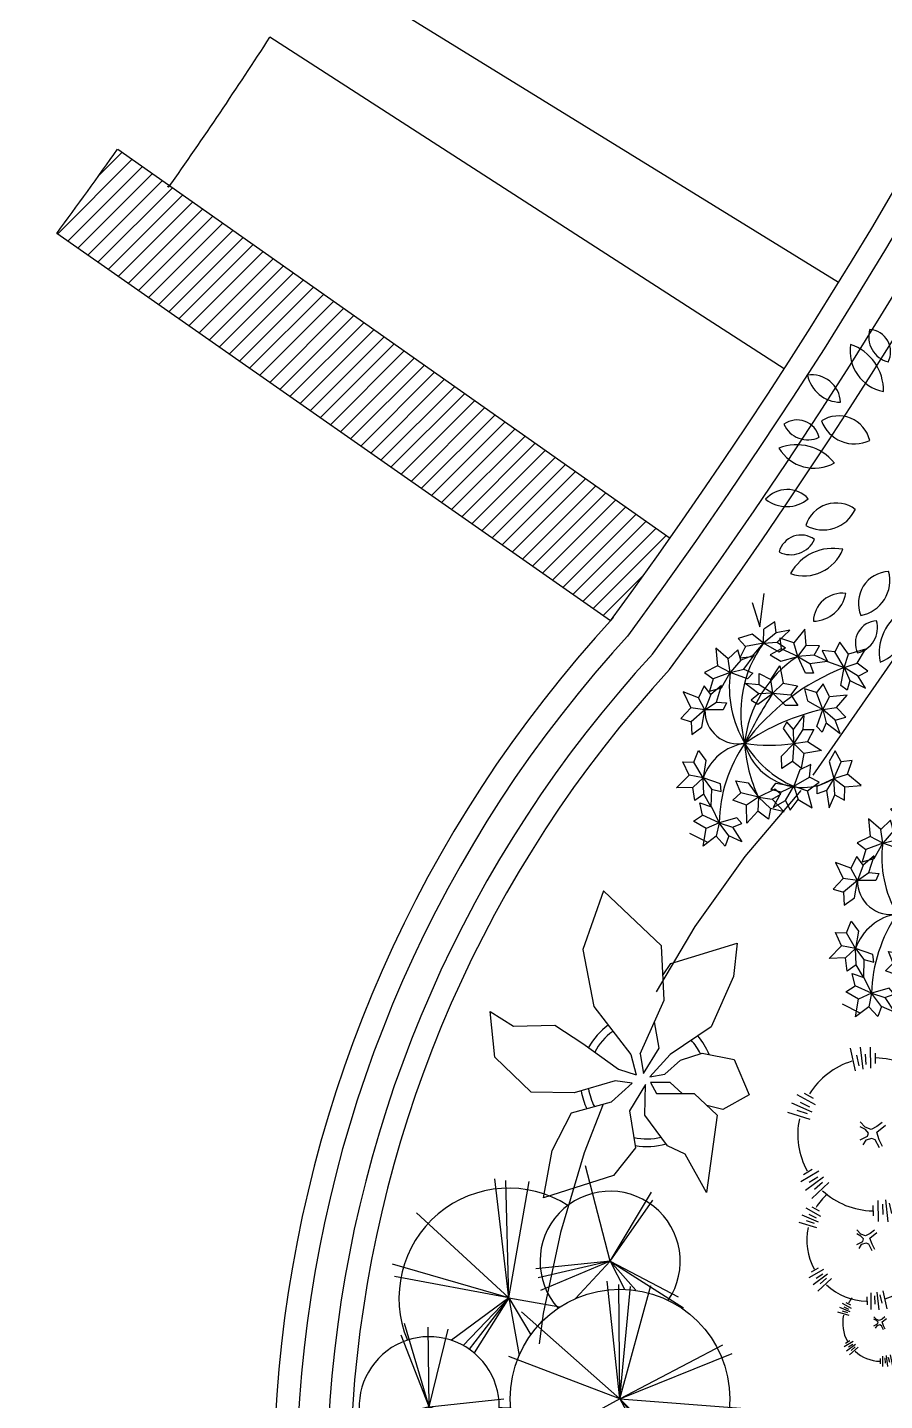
# Model space of a CAD drawing. Header units: millimetres. Extents: x 209.8 to 281.8, y 45 to 110.
# Drawn here: x 248.549 to 250.23, y 79.523 to 82.216 of the extents above; entities that cross this region are included whole.
import ezdxf

# ---------------------------------------------------------------- set-up
doc = ezdxf.new("R2010")
doc.units = ezdxf.units.MM
doc.header["$LTSCALE"] = 0.65
doc.linetypes.add('DASHED', pattern=[0.75, 0.5, -0.25])
for name, color, linetype in [('ARBOLES', 95, 'Continuous'), ('mobiliario', 30, 'Continuous'), ('murodelgado', 1, 'Continuous'), ('murosgrueso', 5, 'Continuous'), ('plazaacceso', 251, 'Continuous'), ('vidrios', 4, 'Continuous')]:
    doc.layers.add(name, color=color, linetype=linetype)

# ---------------------------------------------------------------- blocks, each defined once
blk = doc.blocks.new('arb-pl50')
for p, q in [((-0.0198, 0.366), (-0.084, 0.6157)), ((-0.2847, 0.2701), (-0.3209, 0.5816)), ((-0.2847, 0.2701), (-0.2927, 0.577)), ((-0.2847, 0.2701), (-0.2312, 0.5743)), ((-0.0198, 0.366), (0.0881, 0.5465)), ((-0.0198, 0.366), (0.0921, 0.5258)), ((-0.2847, 0.2701), (-0.5257, 0.4926)), ((-0.0198, 0.366), (-0.2144, 0.3465)), ((-0.0198, 0.366), (-0.2083, 0.3224)), ((-0.0198, 0.366), (-0.2014, 0.2897)), ((-0.0198, 0.366), (-0.1107, 0.2686)), ((-0.0198, 0.366), (0.1584, 0.2728)), ((-0.0198, 0.366), (0.172, 0.2443)), ((-0.0198, 0.366), (0.0478, 0.2903)), ((-0.0198, 0.366), (0.0176, 0.2931)), ((-0.2847, 0.2701), (-0.5891, 0.3589)), ((-0.2847, 0.2701), (-0.5833, 0.326)), ((0.006, 0.0061), (-0.0273, 0.3139)), ((0.006, 0.0061), (0.0032, 0.3056)), ((0.006, 0.0061), (0.0864, 0.3028)), ((0.006, 0.0061), (0.0337, 0.3)), ((-0.2847, 0.2701), (-0.4344, 0.1594)), ((-0.2847, 0.2701), (-0.4037, 0.1459)), ((-0.2847, 0.2701), (-0.3885, 0.1364)), ((-0.2847, 0.2701), (-0.3752, 0.1263)), ((-0.2847, 0.2701), (-0.2273, 0.1736)), ((-0.2847, 0.2701), (-0.2577, 0.12)), ((-0.2847, 0.2701), (-0.1509, 0.2467)), ((0.006, 0.0061), (-0.2517, 0.2335)), ((-0.4928, -0.0144), (-0.5578, 0.2033)), ((-0.4928, -0.0144), (-0.4958, 0.1941)), ((-0.4928, -0.0144), (-0.4431, 0.1883)), ((-0.4928, -0.0144), (-0.5663, 0.1728)), ((0.006, 0.0061), (0.2748, 0.1475)), ((0.006, 0.0061), (-0.285, 0.117)), ((0.006, 0.0061), (0.2998, 0.1253)), ((-0.4928, -0.0144), (-0.2975, 0.0063)), ((0.006, 0.0061), (-0.2905, -0.1547)), ((0.006, 0.0061), (0.333, -0.0188)), ((0.006, 0.0061), (0.2277, -0.2157)), ((0.006, 0.0061), (0.2028, -0.2296)), ((0.006, 0.0061), (0.1529, -0.2656)), ((-0.4928, -0.0144), (-0.6926, -0.08)), ((-0.4928, -0.0144), (-0.682, -0.0617)), ((-0.4928, -0.0144), (-0.6079, -0.2451)), ((-0.4928, -0.0144), (-0.3922, -0.0854)), ((-0.4928, -0.0144), (-0.3787, -0.0748)), ((-0.4928, -0.0144), (-0.3537, -0.0599)), ((-0.2727, -0.2244), (-0.413, -0.0699)), ((-0.2727, -0.2244), (-0.4472, -0.1103)), ((-0.2727, -0.2244), (-0.4895, -0.1567)), ((-0.2727, -0.2244), (-0.2341, -0.1516)), ((-0.2727, -0.2244), (-0.2139, -0.1787)), ((-0.2727, -0.2244), (-0.469, -0.1807)), ((-0.2727, -0.2244), (-0.2053, -0.1884)), ((-0.2727, -0.2244), (-0.198, -0.196)), ((-0.2727, -0.2244), (-0.3392, -0.4078)), ((-0.2727, -0.2244), (-0.33, -0.4268)), ((-0.2727, -0.2244), (-0.1458, -0.4488))]:
    blk.add_line(p, q)
blk.add_circle((0.006, 0.0061), 0.2872)
for centre, radius, start, end in [((-0.2847, 0.2701), 0.2872, 57.4904, 202.572), ((-0.0198, 0.366), 0.1833, 326.1895, 222.0248), ((-0.4928, -0.0144), 0.1833, 350.2838, 282.3951), ((-0.2847, 0.2701), 0.2872, 265.0692, 270.8898), ((-0.2727, -0.2244), 0.1833, 91.4437, 347.7435)]:
    blk.add_arc(centre, radius, start, end)
blk = doc.blocks.new('arb-pl47')
for p, q in [((-0.0719, 0.1868), (-0.0586, 0.1277)), ((-0.0456, 0.1899), (-0.0389, 0.1322)), ((-0.0198, 0.1895), (-0.0189, 0.1346)), ((-0.055, 0.1686), (-0.0491, 0.1412)), ((-0.0323, 0.1712), (-0.0311, 0.1444)), ((-0.0069, 0.1742), (-0.0066, 0.1472)), ((0.1547, 0.1287), (0.1101, 0.0876)), ((0.1705, 0.1075), (0.1239, 0.0728)), ((0.1473, 0.105), (0.1265, 0.0862)), ((0.1831, 0.0849), (0.1359, 0.0567)), ((0.1609, 0.0867), (0.1383, 0.0722)), ((-0.225, 0.044), (-0.1717, 0.021)), ((-0.2117, 0.0662), (-0.1637, 0.0394)), ((-0.2022, 0.0461), (-0.1783, 0.0338)), ((-0.192, 0.0696), (-0.1685, 0.0564)), ((0.1762, 0.0661), (0.153, 0.0524)), ((-0.2355, 0.0197), (-0.1776, 0.0016)), ((-0.2112, 0.0251), (-0.1845, 0.0166)), ((-0.0326, -0.0196), (-0.0459, -0.0055)), ((-0.0321, -0.026), (-0.0456, -0.019)), ((-0.0173, -0.0253), (-0.0326, -0.0196)), ((-0.0241, -0.0349), (-0.0321, -0.026)), ((-0.0262, -0.0433), (-0.0241, -0.0349)), ((-0.0022, -0.0175), (-0.0173, -0.0253)), ((-0.0023, -0.0324), (0.0204, -0.0143)), ((0.0043, -0.0525), (-0.0023, -0.0324)), ((0.0121, -0.0069), (-0.0022, -0.0175)), ((-0.0454, -0.053), (-0.0262, -0.0433)), ((-0.031, -0.0537), (-0.0384, -0.0661)), ((-0.0152, -0.0488), (-0.031, -0.0537)), ((-0.0067, -0.0527), (-0.0152, -0.0488)), ((0.0048, -0.0738), (-0.0067, -0.0527)), ((0.0131, -0.0699), (0.0043, -0.0525)), ((0.2071, -0.1209), (0.1538, -0.0978)), ((0.2176, -0.0965), (0.1598, -0.0785)), ((0.1934, -0.102), (0.1667, -0.0934)), ((-0.2009, -0.1618), (-0.1538, -0.1336)), ((-0.194, -0.143), (-0.1709, -0.1292)), ((0.1939, -0.143), (0.1459, -0.1163)), ((0.1742, -0.1464), (0.1507, -0.1333)), ((0.1843, -0.123), (0.1605, -0.1107)), ((-0.1883, -0.1843), (-0.1418, -0.1497)), ((-0.1788, -0.1635), (-0.1562, -0.149)), ((-0.1725, -0.2056), (-0.128, -0.1645)), ((-0.1651, -0.1819), (-0.1444, -0.163)), ((0.0019, -0.2664), (0.001, -0.2114)), ((0.0277, -0.2667), (0.021, -0.2091)), ((0.054, -0.2637), (0.0407, -0.2046)), ((0.1056, -0.1806), (0.07, -0.2134)), ((0.1183, -0.1976), (0.081, -0.2253)), ((0.0997, -0.1995), (0.0831, -0.2146)), ((0.1106, -0.2142), (0.0925, -0.2258)), ((-0.1981, -0.2483), (-0.1555, -0.2668)), ((-0.1875, -0.2306), (-0.1491, -0.252)), ((-0.1799, -0.2467), (-0.1608, -0.2565)), ((-0.1717, -0.2279), (-0.1529, -0.2384)), ((-0.0109, -0.251), (-0.0113, -0.2241)), ((0.0145, -0.2481), (0.0132, -0.2212)), ((0.0372, -0.2454), (0.0313, -0.218)), ((0.1283, -0.2156), (0.0906, -0.2382)), ((0.1228, -0.2306), (0.1043, -0.2417)), ((-0.2065, -0.2678), (-0.1602, -0.2822)), ((-0.1871, -0.2635), (-0.1657, -0.2703)), ((-0.0442, -0.2992), (-0.0548, -0.288)), ((-0.0438, -0.3044), (-0.0546, -0.2988)), ((-0.0544, -0.3259), (-0.039, -0.3182)), ((-0.0319, -0.3038), (-0.0442, -0.2992)), ((-0.0374, -0.3115), (-0.0438, -0.3044)), ((-0.0302, -0.3226), (-0.0429, -0.3265)), ((-0.039, -0.3182), (-0.0374, -0.3115)), ((-0.0199, -0.2976), (-0.0319, -0.3038)), ((-0.0234, -0.3257), (-0.0302, -0.3226)), ((-0.02, -0.3094), (-0.0018, -0.295)), ((-0.0147, -0.3256), (-0.02, -0.3094)), ((-0.0084, -0.289), (-0.0199, -0.2976)), ((-0.0429, -0.3265), (-0.0489, -0.3364)), ((-0.0143, -0.3426), (-0.0234, -0.3257)), ((-0.0076, -0.3395), (-0.0147, -0.3256)), ((0.156, -0.3608), (0.1097, -0.3463)), ((0.1366, -0.3651), (0.1152, -0.3583)), ((-0.1788, -0.413), (-0.1411, -0.3904)), ((-0.1733, -0.3979), (-0.1548, -0.3869)), ((0.137, -0.398), (0.0986, -0.3766)), ((0.1212, -0.4007), (0.1024, -0.3902)), ((0.1476, -0.3802), (0.105, -0.3618)), ((0.1294, -0.3819), (0.1103, -0.3721)), ((-0.1688, -0.431), (-0.1315, -0.4033)), ((-0.1611, -0.4144), (-0.143, -0.4028)), ((-0.1561, -0.448), (-0.1205, -0.4152)), ((-0.1502, -0.429), (-0.1336, -0.414)), ((-0.0268, -0.4844), (-0.0271, -0.4628)), ((-0.0166, -0.4966), (-0.0173, -0.4527)), ((-0.0065, -0.482), (-0.0075, -0.4605)), ((0.0041, -0.4969), (-0.0013, -0.4508)), ((0.0116, -0.4799), (0.0069, -0.458)), ((0.0251, -0.4945), (0.0145, -0.4472)), ((0.0904, -0.448), (0.0681, -0.4685)), ((0.0983, -0.4586), (0.075, -0.4759)), ((0.0867, -0.4599), (0.0763, -0.4693)), ((-0.1047, -0.5025), (-0.0757, -0.5115)), ((-0.0994, -0.4904), (-0.0728, -0.5019)), ((-0.0928, -0.4793), (-0.0688, -0.4926)), ((-0.0926, -0.4998), (-0.0792, -0.5041)), ((-0.088, -0.4893), (-0.0761, -0.4955)), ((-0.0829, -0.4776), (-0.0712, -0.4841)), ((0.1046, -0.4699), (0.081, -0.484)), ((0.0935, -0.469), (0.0822, -0.4763)), ((0.1012, -0.4793), (0.0896, -0.4862)), ((-0.0033, -0.5222), (-0.0099, -0.5151)), ((-0.003, -0.5254), (-0.0097, -0.5219)), ((-0.0096, -0.5389), (0, -0.534)), ((0.0044, -0.525), (-0.0033, -0.5222)), ((0.001, -0.5298), (-0.003, -0.5254)), ((0.0055, -0.5367), (-0.0024, -0.5392)), ((0, -0.534), (0.001, -0.5298)), ((0.012, -0.5211), (0.0044, -0.525)), ((0.0097, -0.5387), (0.0055, -0.5367)), ((0.0119, -0.5285), (0.0233, -0.5195)), ((0.0152, -0.5386), (0.0119, -0.5285)), ((0.0191, -0.5158), (0.012, -0.5211)), ((-0.0024, -0.5392), (-0.0062, -0.5454)), ((0.0155, -0.5492), (0.0097, -0.5387)), ((0.0196, -0.5473), (0.0152, -0.5386)), ((0.11, -0.5839), (0.086, -0.5705)), ((0.1166, -0.5728), (0.09, -0.5613)), ((0.1219, -0.5606), (0.093, -0.5516)), ((0.1052, -0.5738), (0.0933, -0.5677)), ((0.1098, -0.5634), (0.0964, -0.5591)), ((-0.0874, -0.5932), (-0.0638, -0.5791)), ((-0.0839, -0.5839), (-0.0724, -0.577)), ((-0.0811, -0.6045), (-0.0578, -0.5872)), ((-0.0763, -0.5941), (-0.065, -0.5869)), ((-0.0732, -0.6152), (-0.0509, -0.5946)), ((-0.0695, -0.6033), (-0.0591, -0.5939)), ((0.1002, -0.5856), (0.0884, -0.579)), ((0.0076, -0.6379), (0.0074, -0.6244)), ((0.014, -0.6455), (0.0136, -0.6181)), ((0.0203, -0.6364), (0.0197, -0.623)), ((0.0269, -0.6457), (0.0236, -0.6169)), ((0.0317, -0.6351), (0.0287, -0.6214)), ((0.0401, -0.6442), (0.0334, -0.6146))]:
    blk.add_line(p, q)
for centre, radius, start, end in [((-0.0089, -0.0384), 0.2, 107.0937, 147.8973), ((-0.0089, -0.0384), 0.2, 47.3647, 88.9829), ((-0.0089, -0.0384), 0.2, 347.0029, 28.7218), ((-0.0089, -0.0384), 0.2, 168.3411, 208.5304), ((-0.0089, -0.0384), 0.2, 286.1455, 329.3585), ((-0.0252, -0.3143), 0.16, 132.0746, 147.8973), ((-0.0089, -0.0384), 0.2, 227.3928, 268.7052), ((-0.0252, -0.3143), 0.16, 347.0029, 28.7218), ((-0.0252, -0.3143), 0.16, 168.3411, 208.5304), ((-0.0252, -0.3143), 0.16, 286.1455, 329.3585), ((-0.0252, -0.3143), 0.16, 227.3928, 268.7052), ((0.0086, -0.5316), 0.1, 138.7754, 147.8973), ((0.0086, -0.5316), 0.1, 47.3647, 55.8154), ((0.0086, -0.5316), 0.1, 347.0029, 28.7218), ((0.0086, -0.5316), 0.1, 168.3411, 208.5304), ((0.0086, -0.5316), 0.1, 227.3928, 268.7052), ((0.0086, -0.5316), 0.1, 286.1455, 329.3585)]:
    blk.add_arc(centre, radius, start, end)
blk = doc.blocks.new('arb-pl53')
for p, q in [((-0.0991, 0.4958), (-0.1536, 0.3429)), ((0.0527, 0.352), (-0.0991, 0.4958)), ((0.0766, 0.3065), (0.2505, 0.3593)), ((0.2505, 0.3593), (0.2403, 0.2719)), ((-0.1536, 0.3429), (-0.1247, 0.1937)), ((0.0595, 0.2101), (0.0527, 0.352)), ((0.0563, 0.2762), (0.0766, 0.3065)), ((0.2403, 0.2719), (0.1823, 0.1409)), ((-0.3838, 0.0609), (-0.3958, 0.181)), ((-0.3958, 0.181), (-0.3344, 0.1427)), ((-0.1247, 0.1937), (-0.0275, 0.0681)), ((-0.0036, 0.07), (0.0595, 0.2101)), ((-0.3344, 0.1427), (-0.227, 0.1446)), ((-0.227, 0.1446), (-0.1536, 0.0973)), ((0.0459, 0.0845), (0.0341, 0.1536)), ((0.1823, 0.1409), (0.0749, 0.0681)), ((-0.1536, 0.0973), (-0.0599, 0.0299)), ((0.0049, 0.019), (0.0459, 0.0845)), ((-0.2884, -0.0301), (-0.3838, 0.0609)), ((-0.0275, 0.0681), (-0.0138, 0.0154)), ((-0.0036, 0.07), (0.0049, 0.019)), ((0.0749, 0.0681), (0.022, 0.0099)), ((0.0612, 0.0172), (0.1021, 0.0536)), ((0.1021, 0.0536), (0.1584, 0.0718)), ((0.1584, 0.0718), (0.242, 0.0554)), ((0.242, 0.0554), (0.2812, -0.0374)), ((-0.0599, 0.0299), (-0.0138, 0.0154)), ((0.022, 0.0099), (0.0612, 0.0172)), ((-0.1758, -0.0319), (-0.2884, -0.0301)), ((-0.0684, -0.001), (-0.1758, -0.0319)), ((-0.0786, -0.0556), (-0.024, -0.0065)), ((-0.024, -0.0065), (-0.0684, -0.001)), ((0.0101, -0.0101), (-0.0309, -0.0793)), ((0.0084, -0.0902), (0.0101, -0.0101)), ((0.0749, -0.0047), (0.0237, -0.0047)), ((0.0237, -0.0047), (0.039, -0.0338)), ((0.039, -0.0338), (0.138, -0.0338)), ((0.1062, -0.0338), (0.0749, -0.0047)), ((0.138, -0.0338), (0.1976, -0.0902)), ((-0.1826, -0.0847), (-0.0786, -0.0556)), ((0.213, -0.0756), (0.1708, -0.0648)), ((0.2812, -0.0374), (0.213, -0.0756)), ((-0.2338, -0.183), (-0.1826, -0.0847)), ((-0.0309, -0.0793), (-0.0155, -0.1757)), ((0.068, -0.1702), (0.0084, -0.0902)), ((0.1976, -0.0902), (0.1703, -0.2922)), ((-0.0155, -0.1757), (-0.0735, -0.2485)), ((0.1141, -0.1921), (0.068, -0.1702)), ((-0.256, -0.3067), (-0.2338, -0.183)), ((0.1703, -0.2922), (0.1141, -0.1921)), ((-0.0735, -0.2485), (-0.256, -0.3067))]:
    blk.add_line(p, q)
for radius, start, end in [(0.175, 125.5095, 151.2805), (0.155, 125.5095, 152.1832), (0.175, 22.0548, 40.9136), (0.155, 26.0023, 41.7953), (0.175, 189.5976, 205.7431), (0.155, 188.759, 207.0636), (0.155, 257.0994, 283.7274), (0.175, 259.7142, 286.4765)]:
    blk.add_arc((0.0148, 0.0024), radius, start, end)
blk = doc.blocks.new('arb-pl58')
for p, q in [((-0.0053, 0.2501), (0.0067, 0.3374)), ((-0.0245, 0.3133), (-0.0053, 0.2501)), ((0.0344, 0.2626), (0.0055, 0.2434)), ((0.0375, 0.2343), (0.0344, 0.2626)), ((-0.0252, 0.2304), (-0.0619, 0.2195)), ((-0.0619, 0.2195), (-0.0424, 0.1987)), ((0.0043, 0.2072), (-0.0252, 0.2304)), ((0.0043, 0.2072), (0.0055, 0.2434)), ((0.0375, 0.2343), (0.0043, 0.2072)), ((0.074, 0.2411), (0.0375, 0.2343)), ((0.0407, 0.21), (0.074, 0.2411)), ((0.0448, 0.2421), (0.0448, 0.2421)), ((0.0836, 0.2082), (0.0473, 0.2203)), ((0.0473, 0.2203), (0.0513, 0.1921)), ((0.1131, 0.2441), (0.0836, 0.2082)), ((0.1162, 0.2013), (0.1131, 0.2441)), ((-0.1198, 0.1941), (-0.1153, 0.1479)), ((-0.0873, 0.1661), (-0.1198, 0.1941)), ((-0.0622, 0.19), (-0.0873, 0.1661)), ((-0.0543, 0.1626), (-0.0622, 0.19)), ((-0.0424, 0.1987), (-0.0575, 0.1689)), ((0.0043, 0.2072), (-0.0424, 0.1987)), ((-0.0414, 0.1959), (-0.0414, 0.1959)), ((-0.0252, 0.1719), (0.0043, 0.2072)), ((0.0043, 0.2072), (0.0407, 0.21)), ((0.0459, 0.1836), (0.0043, 0.2072)), ((0.0513, 0.1921), (0.0218, 0.1764)), ((0.0407, 0.21), (0.0624, 0.1951)), ((0.0624, 0.1951), (0.0459, 0.1836)), ((0.0491, 0.2066), (0.0491, 0.2066)), ((0.0944, 0.1723), (0.0513, 0.1921)), ((0.0944, 0.1723), (0.0836, 0.2082)), ((0.0944, 0.1723), (0.1162, 0.2013)), ((0.1509, 0.2004), (0.1162, 0.2013)), ((0.1372, 0.1755), (0.1509, 0.2004)), ((0.1582, 0.1882), (0.172, 0.1588)), ((0.1913, 0.1842), (0.1582, 0.1882)), ((0.2043, 0.2096), (0.1913, 0.1842)), ((0.2153, 0.1432), (0.1913, 0.1842)), ((0.227, 0.1788), (0.2043, 0.2096)), ((0.2717, 0.1913), (0.227, 0.1788)), ((0.2498, 0.1545), (0.2717, 0.1913)), ((-0.1153, 0.1479), (-0.1495, 0.1308)), ((-0.0822, 0.1302), (-0.1153, 0.1479)), ((-0.0822, 0.1302), (-0.0873, 0.1661)), ((-0.0543, 0.1626), (-0.0822, 0.1302)), ((-0.0575, 0.1689), (-0.0252, 0.1719)), ((-0.0195, 0.1757), (-0.0543, 0.1626)), ((-0.0469, 0.1393), (-0.0195, 0.1757)), ((-0.0444, 0.1669), (-0.0444, 0.1669)), ((0.0218, 0.1764), (0.0501, 0.1602)), ((0.0239, 0.112), (0.0473, 0.1479)), ((0.0473, 0.1479), (0.0558, 0.1022)), ((0.0501, 0.1602), (0.0944, 0.1723)), ((0.1372, 0.1755), (0.0944, 0.1723)), ((0.0944, 0.1723), (0.1259, 0.1537)), ((0.1149, 0.1291), (0.0944, 0.1723)), ((0.1259, 0.1537), (0.171, 0.1601)), ((0.1259, 0.1537), (0.1351, 0.1291)), ((0.171, 0.1601), (0.1372, 0.1755)), ((0.172, 0.1588), (0.2153, 0.1432)), ((0.2153, 0.1432), (0.227, 0.1788)), ((0.2153, 0.1432), (0.2498, 0.1545)), ((0.2777, 0.1339), (0.2498, 0.1545)), ((-0.1495, 0.1308), (-0.1268, 0.1137)), ((-0.1268, 0.1137), (-0.1365, 0.0818)), ((-0.0822, 0.1302), (-0.1268, 0.1137)), ((-0.1051, 0.0903), (-0.0822, 0.1302)), ((-0.0822, 0.1302), (-0.0469, 0.1393)), ((-0.0372, 0.1142), (-0.0822, 0.1302)), ((-0.0469, 0.1393), (-0.0229, 0.1284)), ((-0.0421, 0.1109), (-0.0421, 0.1109)), ((-0.0229, 0.1284), (-0.0372, 0.1142)), ((-0.0069, 0.0995), (-0.0069, 0.128)), ((-0.0069, 0.128), (0.0239, 0.112)), ((-0.0056, 0.1193), (-0.0056, 0.1193)), ((0.0021, 0.1222), (0.0021, 0.1222)), ((0.029, 0.076), (0.0239, 0.112)), ((0.0549, 0.1147), (0.0549, 0.1147)), ((0.1351, 0.1291), (0.1149, 0.1291)), ((0.1157, 0.1307), (0.1157, 0.1307)), ((0.2073, 0.0961), (0.2153, 0.1432)), ((0.2153, 0.1432), (0.2304, 0.1099)), ((0.2521, 0.1213), (0.2153, 0.1432)), ((0.2304, 0.1099), (0.2238, 0.0845)), ((0.2304, 0.1099), (0.2711, 0.0893)), ((0.2521, 0.1213), (0.2777, 0.1339)), ((0.2711, 0.0893), (0.2521, 0.1213)), ((-0.1655, 0.0646), (-0.2056, 0.0798)), ((-0.2056, 0.0798), (-0.1856, 0.0379)), ((-0.1501, 0.0956), (-0.1655, 0.0646)), ((-0.1333, 0.0726), (-0.1501, 0.0956)), ((-0.1333, 0.0726), (-0.1485, 0.0325)), ((-0.1365, 0.0818), (-0.1051, 0.0903)), ((-0.105, 0.0968), (-0.1333, 0.0726)), ((-0.1183, 0.0532), (-0.105, 0.0968)), ((-0.0075, 0.0749), (-0.044, 0.1024)), ((-0.044, 0.1024), (-0.0069, 0.0995)), ((-0.0075, 0.0749), (-0.0275, 0.0578)), ((-0.0098, 0.0481), (0.029, 0.076)), ((0.029, 0.076), (-0.0075, 0.0749)), ((-0.0069, 0.0995), (0.029, 0.076)), ((0.029, 0.076), (0.0558, 0.1022)), ((0.029, 0.076), (0.0763, 0.0725)), ((0.062, 0.044), (0.029, 0.076)), ((0.0377, 0.0751), (0.0377, 0.0751)), ((0.0393, 0.0893), (0.0393, 0.0893)), ((0.0558, 0.1022), (0.0934, 0.0953)), ((0.0934, 0.0953), (0.0763, 0.0725)), ((0.0763, 0.0725), (0.0945, 0.0446)), ((0.1434, 0.0784), (0.1115, 0.0881)), ((0.1115, 0.0881), (0.12, 0.0568)), ((0.1129, 0.0788), (0.1129, 0.0788)), ((0.1151, 0.0776), (0.1151, 0.0776)), ((0.1605, 0.1012), (0.1434, 0.0784)), ((0.1599, 0.0339), (0.1434, 0.0784)), ((0.1776, 0.0669), (0.1605, 0.1012)), ((0.2238, 0.0845), (0.2073, 0.0961)), ((-0.1856, 0.0379), (-0.2119, 0.0101)), ((-0.1485, 0.0325), (-0.1856, 0.0379)), ((-0.1485, 0.0325), (-0.1655, 0.0646)), ((-0.1485, 0.0325), (-0.1183, 0.0532)), ((-0.1183, 0.0532), (-0.0921, 0.0512)), ((-0.1182, 0.0547), (-0.1182, 0.0547)), ((-0.1104, 0.0557), (-0.1104, 0.0557)), ((-0.0921, 0.0512), (-0.1007, 0.0329)), ((-0.0275, 0.0578), (-0.0098, 0.0481)), ((0.0945, 0.0446), (0.062, 0.044)), ((0.12, 0.0568), (0.1599, 0.0339)), ((0.1599, 0.0339), (0.1776, 0.0669)), ((0.1599, 0.0339), (0.1958, 0.039)), ((0.2238, 0.0715), (0.1776, 0.0669)), ((0.1958, 0.039), (0.2238, 0.0715)), ((0.2197, 0.0139), (0.1958, 0.039)), ((-0.2119, 0.0101), (-0.1847, 0.0018)), ((-0.1485, 0.0325), (-0.1847, 0.0018)), ((-0.1847, 0.0018), (-0.1829, -0.0315)), ((-0.1563, -0.0128), (-0.1485, 0.0325)), ((-0.1007, 0.0329), (-0.1485, 0.0325)), ((0.066, 0.0016), (0.0563, -0.0161)), ((0.0831, -0.0184), (0.066, 0.0016)), ((0.0831, -0.0184), (0.1105, 0.0181)), ((0.1105, 0.0181), (0.1077, -0.019)), ((0.1438, -0.0111), (0.1599, 0.0339)), ((0.1599, 0.0339), (0.1689, -0.0015)), ((0.1923, 0.0059), (0.1599, 0.0339)), ((0.1923, 0.0059), (0.2197, 0.0139)), ((0.2054, -0.0289), (0.1923, 0.0059)), ((-0.1829, -0.0315), (-0.1563, -0.0128)), ((0.0563, -0.0161), (0.0842, -0.0549)), ((0.0842, -0.0549), (0.0831, -0.0184)), ((0.1077, -0.019), (0.0842, -0.0549)), ((0.1077, -0.019), (0.1362, -0.019)), ((0.1362, -0.019), (0.1202, -0.0498)), ((0.1581, -0.0254), (0.1438, -0.0111)), ((0.1689, -0.0015), (0.1581, -0.0254)), ((0.1689, -0.0015), (0.2054, -0.0289)), ((0.0522, -0.0879), (0.0842, -0.0549)), ((0.0842, -0.0549), (0.0807, -0.1022)), ((0.0842, -0.0549), (0.1202, -0.0498)), ((0.0842, -0.0549), (0.1104, -0.0817)), ((0.1202, -0.0498), (0.1561, -0.0732)), ((-0.19, -0.1382), (-0.2059, -0.1034)), ((-0.2059, -0.1034), (-0.1774, -0.1044)), ((-0.1774, -0.1044), (-0.165, -0.0734)), ((-0.1531, -0.1452), (-0.1774, -0.1044)), ((-0.165, -0.0734), (-0.1459, -0.0998)), ((-0.1459, -0.0998), (-0.1531, -0.1452)), ((0.0528, -0.1204), (0.0522, -0.0879)), ((0.0807, -0.1022), (0.0528, -0.1204)), ((0.1035, -0.1193), (0.0807, -0.1022)), ((0.1104, -0.0817), (0.1035, -0.1193)), ((0.1561, -0.0732), (0.1104, -0.0817)), ((0.1925, -0.074), (0.1763, -0.1022)), ((0.1763, -0.1022), (0.1883, -0.1466)), ((0.1883, -0.1466), (0.2081, -0.1034)), ((0.2081, -0.1034), (0.1925, -0.074)), ((0.2364, -0.0995), (0.2081, -0.1034)), ((0.2242, -0.1357), (0.2364, -0.0995)), ((-0.2225, -0.1713), (-0.19, -0.1382)), ((-0.1531, -0.1452), (-0.19, -0.1382)), ((0.0994, -0.1239), (0.0838, -0.1671)), ((0.0838, -0.1671), (0.1248, -0.1432)), ((0.1288, -0.11), (0.0994, -0.1239)), ((0.1248, -0.1432), (0.1288, -0.11)), ((0.1502, -0.1561), (0.1248, -0.1432)), ((0.1883, -0.1466), (0.2242, -0.1357)), ((0.2601, -0.1652), (0.2242, -0.1357)), ((-0.1797, -0.1699), (-0.2225, -0.1713)), ((-0.1531, -0.1452), (-0.1797, -0.1699)), ((-0.1751, -0.2043), (-0.1797, -0.1699)), ((-0.1531, -0.1452), (-0.1313, -0.1744)), ((-0.1517, -0.188), (-0.1531, -0.1452)), ((-0.108, -0.161), (-0.1531, -0.1452)), ((-0.1313, -0.1744), (-0.1329, -0.22)), ((-0.1313, -0.1744), (-0.1058, -0.181)), ((-0.1058, -0.181), (-0.108, -0.161)), ((-0.0676, -0.1531), (-0.0355, -0.1583)), ((-0.0546, -0.1838), (-0.0676, -0.1531)), ((-0.0355, -0.1583), (-0.0086, -0.1955)), ((0.0345, -0.1748), (-0.0086, -0.1955)), ((0.0251, -0.1757), (0.0367, -0.1592)), ((0.0505, -0.1822), (0.0251, -0.1757)), ((0.0502, -0.1874), (0.0345, -0.1748)), ((0.0367, -0.1592), (0.0838, -0.1671)), ((0.0838, -0.1671), (0.0505, -0.1822)), ((0.0619, -0.204), (0.0838, -0.1671)), ((0.0838, -0.1671), (0.1194, -0.1788)), ((0.0838, -0.1671), (0.095, -0.2016)), ((0.1194, -0.1788), (0.1502, -0.1561)), ((0.1319, -0.2236), (0.1194, -0.1788)), ((0.1451, -0.1872), (0.1452, -0.1671)), ((0.1697, -0.178), (0.1451, -0.1872)), ((0.1452, -0.1671), (0.1883, -0.1466)), ((0.1883, -0.1466), (0.1697, -0.178)), ((0.1697, -0.178), (0.1761, -0.2232)), ((0.1915, -0.1893), (0.1883, -0.1466)), ((0.1883, -0.1466), (0.2173, -0.1684)), ((0.2165, -0.2031), (0.2173, -0.1684)), ((0.2173, -0.1684), (0.2601, -0.1652)), ((-0.1517, -0.188), (-0.1751, -0.2043)), ((-0.1546, -0.2428), (-0.1622, -0.2103)), ((-0.1622, -0.2103), (-0.1314, -0.2209)), ((-0.1329, -0.22), (-0.1517, -0.188)), ((-0.0754, -0.2033), (-0.0546, -0.1838)), ((-0.0395, -0.2166), (-0.0754, -0.2033)), ((-0.0086, -0.1955), (-0.0546, -0.1838)), ((-0.0086, -0.1955), (-0.0395, -0.2166)), ((-0.0086, -0.1955), (-0.0098, -0.2318)), ((-0.0086, -0.1955), (0.0276, -0.2008)), ((0.0227, -0.2248), (-0.0086, -0.1955)), ((0.0276, -0.2008), (0.0502, -0.1874)), ((0.0276, -0.2008), (0.0587, -0.2341)), ((0.0505, -0.1822), (0.0299, -0.2229)), ((0.0299, -0.2229), (0.0619, -0.204)), ((0.0619, -0.204), (0.0745, -0.2296)), ((0.0745, -0.2296), (0.095, -0.2016)), ((0.095, -0.2016), (0.1319, -0.2236)), ((0.1761, -0.2232), (0.1915, -0.1893)), ((0.1915, -0.1893), (0.2165, -0.2031)), ((-0.1785, -0.2584), (-0.1546, -0.2428)), ((-0.1113, -0.2623), (-0.1546, -0.2428)), ((-0.1314, -0.2209), (-0.1113, -0.2623)), ((-0.0653, -0.2493), (-0.1113, -0.2623)), ((-0.052, -0.2645), (-0.0653, -0.2493)), ((-0.0391, -0.2631), (-0.0395, -0.2166)), ((-0.0098, -0.2318), (-0.0391, -0.2631)), ((0.0177, -0.2529), (-0.0098, -0.2318)), ((0.0227, -0.2248), (0.0177, -0.2529)), ((0.0587, -0.2341), (0.0227, -0.2248)), ((-0.1455, -0.2777), (-0.1785, -0.2584)), ((-0.1531, -0.3235), (-0.1455, -0.2777)), ((-0.1113, -0.2623), (-0.1455, -0.2777)), ((-0.1113, -0.2623), (-0.1189, -0.2978)), ((-0.1113, -0.2623), (-0.0767, -0.2737)), ((-0.0856, -0.2966), (-0.1113, -0.2623)), ((-0.0767, -0.2737), (-0.052, -0.2645)), ((-0.0767, -0.2737), (-0.0518, -0.312)), ((-0.1884, -0.2899), (-0.1419, -0.3136)), ((-0.1189, -0.2978), (-0.1531, -0.3235)), ((-0.0954, -0.3233), (-0.1189, -0.2978)), ((-0.0856, -0.2966), (-0.0954, -0.3233)), ((-0.0518, -0.312), (-0.0856, -0.2966))]:
    blk.add_line(p, q)
for centre, radius, start, end in [((0.2564, 0.0249), 0.3111, 144.1374, 194.8321), ((0.2584, -0.0839), 0.3042, 122.6315, 174.5006), ((0.2032, 0.0924), 0.288, 172.4624, 210.7221), ((0.4258, -0.4021), 0.5845, 111.1026, 143.534), ((0.9204, -0.5096), 1.0666, 146.695, 154.7528), ((-0.0612, 0.0309), 0.0873, 178.9516, 281.1371), ((0.2809, -0.5247), 0.5715, 102.2284, 124.6858), ((-0.0229, -0.1911), 0.1381, 98.9159, 160.5582), ((0.2691, -0.2705), 0.3805, 145.451, 178.7577), ((0.3317, -0.0341), 0.3766, 183.1345, 205.3721), ((0.1962, 0.0902), 0.2808, 211.0651, 246.3991), ((0.1061, -0.0143), 0.1557, 195.0206, 301.8851), ((0.0205, 0.3826), 0.4421, 261.5681, 278.2861)]:
    blk.add_arc(centre, radius, start, end)
blk = doc.blocks.new('arb-pl57')
for centre, radius, start, end in [((-0.0086, 0.4615), 0.0887, 151.7015, 229.7406), ((-0.126, 0.4393), 0.0753, 322.8639, 58.5782), ((0.1217, 0.411), 0.1079, 130.709, 219.1064), ((-0.0576, 0.427), 0.1272, 318.6571, 31.1583), ((0.1526, 0.4336), 0.0681, 123.4613, 215.4329), ((0.0737, 0.4483), 0.059, 293.3115, 45.5828), ((-0.151, 0.4255), 0.0681, 163.4613, 255.4329), ((-0.2208, 0.386), 0.059, 333.3115, 85.5828), ((0.2848, 0.3697), 0.0887, 111.7015, 189.7406), ((0.1806, 0.4282), 0.0753, 282.8639, 18.5782), ((-0.1601, 0.3883), 0.1079, 170.709, 259.1064), ((-0.3077, 0.2853), 0.1272, 358.6571, 71.1583), ((0.1875, 0.3157), 0.0926, 120.5035, 215.3285), ((0.079, 0.3389), 0.0835, 293.2488, 42.5832), ((-0.0484, 0.3576), 0.0926, 160.5035, 255.3285), ((-0.1465, 0.3056), 0.0835, 333.2488, 82.5832), ((-0.368, 0.2508), 0.0753, 2.8639, 98.5782), ((-0.2924, 0.3432), 0.0887, 191.7015, 269.7406), ((0.3521, 0.2473), 0.1079, 90.709, 179.1064), ((0.2251, 0.3748), 0.1272, 278.6571, 351.1583), ((0.3903, 0.2448), 0.0681, 83.4613, 175.4329), ((0.3393, 0.3067), 0.059, 253.3115, 5.5828), ((-0.2978, 0.1352), 0.0835, 13.2488, 122.5832), ((0.3412, 0.132), 0.0926, 80.5035, 175.3285), ((0.2731, 0.2196), 0.0835, 253.2488, 2.5832), ((-0.4064, 0.149), 0.059, 13.3115, 125.5828), ((-0.3782, 0.2241), 0.0681, 203.4613, 295.4329), ((-0.256, 0.238), 0.0926, 200.5035, 295.3285), ((0.4505, 0.1109), 0.0887, 71.7015, 149.7406), ((0.4083, 0.2226), 0.0753, 242.8639, 338.5782), ((-0.4082, 0.016), 0.1272, 38.6571, 111.1583), ((-0.3613, 0.1898), 0.1079, 210.709, 299.1064), ((0.4234, -0.0262), 0.1079, 50.709, 139.1064), ((0.408, 0.1531), 0.1272, 238.6571, 311.1583), ((-0.4322, -0.0492), 0.0753, 42.8639, 138.5782), ((-0.4337, 0.0702), 0.0887, 231.7015, 309.7406), ((0.4511, -0.0527), 0.0681, 43.4613, 135.4329), ((-0.3041, -0.0926), 0.0835, 53.2488, 162.5832), ((-0.3382, 0.013), 0.0926, 240.5035, 335.3285), ((0.341, -0.1076), 0.0926, 40.5035, 135.3285), ((0.4518, 0.0275), 0.059, 213.3115, 325.5828), ((0.345, 0.0033), 0.0835, 213.2488, 322.5832), ((-0.3962, -0.1519), 0.059, 53.3115, 165.5828), ((-0.4229, -0.0762), 0.0681, 243.4613, 335.4329), ((0.4111, -0.194), 0.0887, 31.7015, 109.7406), ((-0.3121, -0.2549), 0.1272, 78.6571, 151.1583), ((-0.3879, -0.0916), 0.1079, 250.709, 339.1064), ((0.4505, -0.0813), 0.0753, 202.8639, 298.5782), ((0.3022, -0.2816), 0.1079, 10.709, 99.1064), ((0.4057, -0.1344), 0.1272, 198.6571, 271.1583), ((-0.1625, -0.2712), 0.0835, 93.2488, 202.5832), ((-0.2565, -0.2122), 0.0926, 280.5035, 15.3285), ((0.2611, -0.2086), 0.0835, 173.2488, 282.5832), ((0.1868, -0.2909), 0.0926, 0.5035, 95.3285), ((-0.2885, -0.3203), 0.0753, 82.8639, 178.5782), ((-0.3665, -0.2297), 0.0887, 271.7015, 349.7406), ((0.0607, -0.317), 0.0835, 133.2488, 242.5832), ((-0.0492, -0.3323), 0.0926, 320.5035, 55.3285), ((0.3585, -0.2587), 0.059, 173.3115, 285.5828), ((0.3064, -0.3196), 0.0681, 3.4613, 95.4329), ((-0.195, -0.3758), 0.059, 93.3115, 205.5828), ((-0.2641, -0.335), 0.0681, 283.4613, 15.4329), ((-0.0643, -0.4006), 0.1272, 118.6571, 191.1583), ((-0.2273, -0.3243), 0.1079, 290.709, 19.1064), ((0.2191, -0.353), 0.1272, 158.6571, 231.1583), ((0.0452, -0.3993), 0.1079, 330.709, 59.1064), ((0.2876, -0.3412), 0.0753, 162.8639, 258.5782), ((0.1849, -0.4022), 0.0887, 351.7015, 69.7406), ((-0.0043, -0.4356), 0.0753, 122.8639, 218.5782), ((-0.1222, -0.4163), 0.0887, 311.7015, 29.7406), ((0.1031, -0.418), 0.059, 133.3115, 245.5828), ((0.0239, -0.4311), 0.0681, 323.4613, 55.4329)]:
    blk.add_arc(centre, radius, start, end)

msp = doc.modelspace()

# ---------------------------------------------------------------- hatches: boundary and pattern name
at = {"layer": 'mobiliario'}
h = msp.add_hatch(dxfattribs=at)
h.set_pattern_fill('ANSI31', color=256, scale=0.0075, style=0)
h.paths.add_polyline_path([(251.3481, 84.6502, 0.00504), (251.3912, 84.844), (250.0954, 85.1206, -0.005045), (250.0581, 84.9527)])
h.paths.add_polyline_path([(250.7044, 82.7706, 0.005061), (250.7859, 82.9526), (249.5712, 83.4818, -0.005066), (249.5006, 83.3242)])
h.paths.add_polyline_path([(248.7255, 81.9773, -0.00599), (248.6059, 81.8117), (249.692, 81.0521, 0.005077), (249.8088, 81.2144)])
at = {"layer": 'plazaacceso'}
h = msp.add_hatch(dxfattribs=at)
h.set_pattern_fill('AR-HBONE,_O', color=256, scale=0.003)
h.set_pattern_definition([(45, (0, 0), (4e-17, 0.4310523), [0.9144, -0.3048]), (135, (0.21553, 0.21553), (4e-17, 0.4310523), [0.9144, -0.3048])])
h.paths.add_polyline_path([(258.1152, 79.3509), (257.968, 79.7082), (250.6122, 79.7082, -0.007522), (250.3922, 79.445, -0.204143), (249.9905, 76.4531), (259.3084, 76.4531), (259.0671, 77.0392)])
h.paths.add_polyline_path([(257.1633, 81.6626), (256.2114, 83.9743), (255.2595, 86.286), (255.0127, 86.8853), (253.155, 86.8853, -0.171915), (250.6122, 79.7082), (257.968, 79.7082)])

# ---------------------------------------------------------------- linework, layer by layer
at = {"layer": 'mobiliario'}
for p, q in [((250.1392, 81.7154), (249.1178, 82.3452)), ((250.0325, 81.5462), (249.0241, 82.1966)), ((248.7255, 81.9773), (249.8088, 81.2144)), ((248.8255, 81.9022), (248.823, 81.9039)), ((249.692, 81.0521), (248.6059, 81.8117))]:
    msp.add_line(p, q, dxfattribs=at)
for radius, start, end in [(8.65, 324.82457, 327.17723), (8.525, 323.47714, 324.84986)]:
    msp.add_arc((241.755, 86.8853), radius, start, end, dxfattribs=at)
at = {"layer": 'murodelgado'}
for centre, radius, start, end in [((241.755, 86.8853), 10, 323.63911, 76.14658), ((241.755, 86.8853), 9.85, 323.68642, 76.82909), ((251.5482, 79.3514), 2.5175, 137.311, 212.062), ((251.5482, 79.3514), 2.3675, 137.311, 212.4068)]:
    msp.add_arc(centre, radius, start, end, dxfattribs=at)
at = {"layer": 'murosgrueso', "linetype": 'DASHED', "ltscale": 1.5}
for centre, radius, start, end in [((241.755, 86.8853), 10.35, 323.63911, 69.67873), ((251.5482, 79.3514), 2.0175, 137.311, 212.4068)]:
    msp.add_arc(centre, radius, start, end, dxfattribs=at)
at = {"layer": 'vidrios'}
for centre, radius, start, end in [((241.755, 86.8853), 9.955, 323.66281, 45), ((241.755, 86.8853), 9.895, 323.66281, 45), ((251.5482, 79.3514), 2.4725, 137.311, 212.2317), ((251.5482, 79.3514), 2.4125, 137.311, 212.2317)]:
    msp.add_arc(centre, radius, start, end, dxfattribs=at)

# ---------------------------------------------------------------- block references
at = {"layer": 'ARBOLES', "xscale": 0.75, "yscale": 0.75, "zscale": 0.75}
for name, p in [('arb-pl57', (250.3628, 81.2899)), ('arb-pl58', (249.9886, 80.8528)), ('arb-pl58', (250.2877, 80.5183)), ('arb-pl53', (249.7528, 80.1503)), ('arb-pl47', (250.216, 80.0736)), ('arb-pl50', (249.7061, 79.5214))]:
    msp.add_blockref(name, p, dxfattribs=at)

doc.saveas('drawing.dxf')
